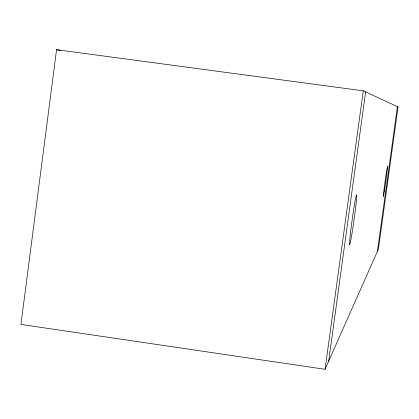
<?xml version="1.0" encoding="UTF-8"?>
<svg xmlns="http://www.w3.org/2000/svg" width="419" height="419" viewBox="0 0 419 419"><rect width="100%" height="100%" fill="white"/><g stroke="black" fill="none" stroke-linecap="round" stroke-linejoin="round"><path stroke-width="0.63" d="M56.565 49.699L20.95 324.426L325.065 369.301L378.404 249.205L398.05 106.913L363.268 90.829L56.565 49.699L60.409 50.453M325.065 369.301L363.268 90.829M328.669 361.188L365.625 91.918M377.409 251.437L397.406 106.615M356.695 194.872L356.428 195.018A25.344 0.932 -82.1 0 0 350.389 233.797A25.344 0.932 -82.1 0 0 352.107 232.823A25.344 0.932 -82.1 0 0 356.695 194.872M384.244 191.829A15.236 0.335 -82.1 0 0 387.554 166.783A15.236 0.335 -82.1 0 0 384.511 185.795A15.236 0.335 -82.1 0 0 384.244 191.829"/></g></svg>
